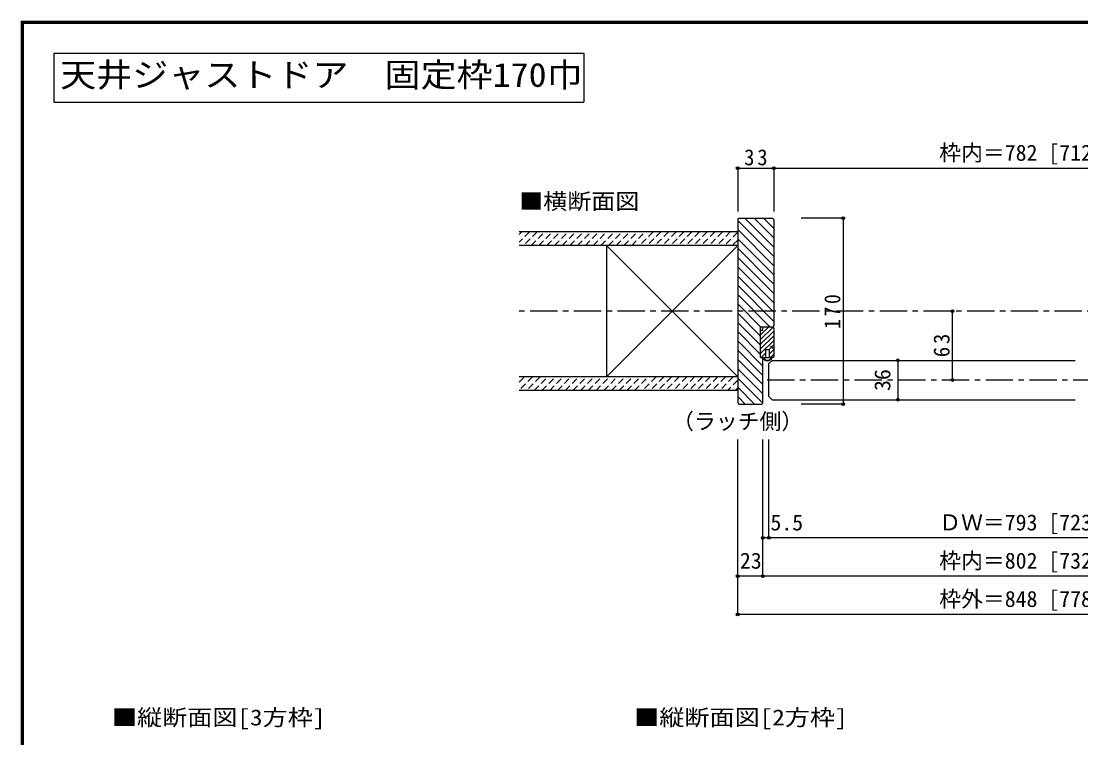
# Model space of a CAD drawing. Units: millimetres at full size, sheet at 1:5. Extents: x -973 to 977, y -718 to 696.
# Drawn here: x -973 to -3, y 40 to 696 of the extents above; entities that cross this region are included whole.
import ezdxf
from ezdxf.enums import TextEntityAlignment as Align

# ---------------------------------------------------------------- set-up
doc = ezdxf.new("R2010")
doc.units = ezdxf.units.MM
doc.header["$LTSCALE"] = 5
doc.header["$PDMODE"] = 32
doc.header["$PDSIZE"] = 2.5
doc.linetypes.add('CHAIN1', pattern=[8, 5, -1, 1, -1])
doc.linetypes.add('DASHED1', pattern=[1.8, 1.2, -0.6])
for name, color, linetype in [('0-0_補助線', 4, 'Continuous'), ('0-1_通り芯', 4, 'CHAIN1'), ('0-3_仕上げ', 7, 'Continuous'), ('0-6_扉', 6, 'Continuous'), ('0-A_文字', 3, 'Continuous'), ('0-B_寸法', 7, 'Continuous'), ('0-C_ハッチ', 4, 'DASHED1'), ('F-1_枠', 6, 'Continuous')]:
    doc.layers.add(name, color=color, linetype=linetype)
doc.styles.add('ＭＳ ゴシック', font='')
doc.styles.get('ＭＳ ゴシック').set_extended_font_data('MS Gothic')

msp = doc.modelspace()

# ---------------------------------------------------------------- linework, layer by layer
at = {"layer": '0-0_補助線'}
for p, q in [((-317.5, 561.264), (-284.5, 561.264)), ((-317.5, 561.264), (-317.5, 521.703)), ((-284.5, 561.264), (-284.5, 521.703)), ((-284.5, 561.264), (284.5, 561.264)), ((-310.935, 515.538), (-284.5, 489.104)), ((-302.449, 515.538), (-284.5, 497.589)), ((-293.964, 515.538), (-284.5, 506.074)), ((-220.832, 515.538), (-259.417, 515.538)), ((-220.832, 515.538), (-220.832, 345.538)), ((-317.5, 513.618), (-284.5, 480.618)), ((-317.5, 505.133), (-284.5, 472.133)), ((-317.5, 496.648), (-284.5, 463.648)), ((-317.5, 488.162), (-287.777, 458.44)), ((-317.5, 479.677), (-284.5, 446.677)), ((-317.5, 471.192), (-284.5, 438.192)), ((-317.5, 462.707), (-284.5, 429.707)), ((-287.6, 458.262), (-284.5, 455.162)), ((-317.5, 454.221), (-284.5, 421.221)), ((-317.5, 445.736), (-287.802, 416.038)), ((-317.5, 437.251), (-296.287, 416.038)), ((-317.5, 428.766), (-296.5, 407.766)), ((-317.5, 420.28), (-296.5, 399.28)), ((-317.5, 411.795), (-296.5, 390.795)), ((-289.278, 416.038), (-296.5, 408.816)), ((-285.113, 415.96), (-296.5, 404.573)), ((-284.5, 412.331), (-296.5, 400.331)), ((-284.5, 408.088), (-296.5, 396.088)), ((-317.5, 403.31), (-294.5, 380.31)), ((-284.5, 403.845), (-296.5, 391.845)), ((-284.5, 399.603), (-289.065, 395.038)), ((-287.6, 398.866), (-284.5, 395.766)), ((-317.5, 394.824), (-294.5, 371.824)), ((-292, 392.103), (-296.065, 388.038)), ((-284.5, 395.36), (-288.6, 391.26)), ((-284.5, 391.118), (-287.579, 388.038)), ((-317.5, 386.339), (-294.5, 363.339)), ((-286, 385.538), (-289, 382.538)), ((-317.5, 377.854), (-294.5, 354.854)), ((-317.5, 369.369), (-294.585, 346.453)), ((-317.5, 360.883), (-302.155, 345.538)), ((-317.5, 352.398), (-310.64, 345.538)), ((-220.832, 345.538), (-259.417, 345.538))]:
    msp.add_line(p, q, dxfattribs=at)
at = {"layer": '0-0_補助線', "color": 3}
for p, q in [((-317.5, 514.538), (-316.5, 515.538)), ((-317.5, 514.538), (-317.5, 346.538)), ((-316.5, 515.538), (-285.5, 515.538)), ((-285.5, 515.538), (-284.5, 514.538)), ((-284.5, 514.538), (-284.5, 417.038)), ((-437.5, 490.538), (-437.5, 370.538)), ((-296.5, 388.038), (-296.5, 416.038)), ((-285.5, 416.038), (-296.5, 416.038)), ((-296.5, 413.038), (-294.5, 413.038)), ((-294.5, 413.038), (-294.5, 416.038)), ((-284.5, 415.038), (-284.5, 389.038)), ((-284.5, 415.038), (-284.5, 389.038)), ((-296.5, 388.038), (-292, 388.038)), ((-294.521, 388.038), (-294.521, 388.043)), ((-292, 395.038), (-292, 388.038)), ((-288.6, 395.038), (-292, 395.038)), ((-288.6, 395.038), (-288.6, 388.038)), ((-285.5, 388.038), (-288.6, 388.038)), ((-286.05, 388.038), (-286.05, 388.043)), ((-294.5, 346.538), (-295.5, 345.538))]:
    msp.add_line(p, q, dxfattribs=at)
at = {"layer": '0-0_補助線', "color": 7}
for p, q in [((-317.5, 370.538), (-437.5, 490.538)), ((-437.5, 370.538), (-317.5, 490.538))]:
    msp.add_line(p, q, dxfattribs=at)
at = {"layer": '0-0_補助線', "color": 6}
for p, q in [((-286, 385.538), (-289, 382.538)), ((-289, 352.538), (-289, 382.538)), ((-289, 352.538), (-286, 349.538))]:
    msp.add_line(p, q, dxfattribs=at)
at = {"layer": '0-0_補助線', "color": 3}
for points in [[(-294.5, 346.538), (-294.5, 388.038), (-285.5, 388.038), (-284.5, 389.038)], [(-317.5, 346.538), (-316.5, 345.538), (-295.5, 345.538)]]:
    msp.add_lwpolyline(points, dxfattribs=at)
for centre, start, end in [((-285.5, 417.038), 270, 0), ((-285.5, 415.038), 0, 90), ((-285.5, 389.038), 270, 0)]:
    msp.add_arc(centre, 1, start, end, dxfattribs=at)
at = {"layer": '0-0_補助線'}
for radius, start, end in [(4.487, 199.27144, 340.72855), (3.887, 202.39487, 337.60513)]:
    msp.add_arc((-290.236, 389.524), radius, start, end, dxfattribs=at)
at = {"layer": '0-0_補助線', "color": 7}
for radius, start, end in [(4.487, 199.27144, 340.72855), (3.887, 202.39487, 337.60513)]:
    msp.add_arc((-290.236, 389.524), radius, start, end, dxfattribs=at)
for p in [(-317.5, 561.264), (-284.5, 561.264), (-220.832, 515.538), (-220.832, 345.538)]:
    msp.add_point(p, dxfattribs=at)
at = {"layer": '0-1_通り芯'}
for p, q in [((517.5, 430.538), (-517.5, 430.538)), ((294.5, 367.538), (-294.5, 367.538))]:
    msp.add_line(p, q, dxfattribs=at)
at = {"layer": '0-3_仕上げ', "color": 2}
for p, q in [((-317.5, 503.038), (-517.5, 503.038)), ((-317.5, 490.538), (-517.5, 490.538)), ((-317.5, 370.538), (-517.5, 370.538)), ((-317.5, 358.038), (-517.5, 358.038))]:
    msp.add_line(p, q, dxfattribs=at)
at = {"layer": '0-6_扉'}
for p, q in [((-286, 385.538), (-8.5, 385.538)), ((-286, 349.538), (-8.5, 349.538))]:
    msp.add_line(p, q, dxfattribs=at)
at = {"layer": '0-A_文字'}
for p, q in [((-943.333, 666.667), (-943.333, 621.667)), ((-943.333, 621.667), (-458.333, 621.667))]:
    msp.add_line(p, q, dxfattribs=at)
msp.add_lwpolyline([(-943.333, 666.667), (-458.333, 666.667), (-458.333, 621.667)], dxfattribs=at)
at = {"layer": '0-B_寸法', "color": 4}
for p, q in [((-120.832, 367.538), (-120.832, 430.538)), ((-170.832, 385.538), (-170.832, 349.538)), ((-317.5, 153.038), (-317.5, 313.038)), ((-294.5, 188.038), (-294.5, 313.038)), ((-289, 223.038), (-289, 313.038)), ((294.5, 223.038), (-293.5, 223.038)), ((317.5, 188.038), (-317.5, 188.038)), ((317.5, 153.038), (-317.5, 153.038))]:
    msp.add_line(p, q, dxfattribs=at)
at = {"layer": '0-B_寸法'}
for p in [(-120.832, 430.538), (-170.832, 385.538), (-120.832, 367.538), (-170.832, 349.538), (-294.5, 223.038), (-289, 223.038), (-317.5, 188.038), (-294.5, 188.038), (-317.5, 153.038)]:
    msp.add_point(p, dxfattribs=at)
at = {"layer": '0-C_ハッチ'}
for p, q in [((-517.5, 500.707), (-515.168, 503.038)), ((-508.097, 503.038), (-517.5, 493.635)), ((-501.026, 503.038), (-513.526, 490.538)), ((-506.455, 490.538), (-493.955, 503.038)), ((-499.384, 490.538), (-486.884, 503.038)), ((-492.313, 490.538), (-479.813, 503.038)), ((-485.242, 490.538), (-472.742, 503.038)), ((-478.171, 490.538), (-465.671, 503.038)), ((-471.1, 490.538), (-458.6, 503.038)), ((-464.029, 490.538), (-451.529, 503.038)), ((-456.958, 490.538), (-444.458, 503.038)), ((-449.886, 490.538), (-437.386, 503.038)), ((-442.815, 490.538), (-430.315, 503.038)), ((-435.744, 490.538), (-423.244, 503.038)), ((-428.673, 490.538), (-416.173, 503.038)), ((-421.602, 490.538), (-409.102, 503.038)), ((-414.531, 490.538), (-402.031, 503.038)), ((-394.96, 503.038), (-407.46, 490.538)), ((-387.889, 503.038), (-400.389, 490.538)), ((-380.818, 503.038), (-393.318, 490.538)), ((-373.747, 503.038), (-386.247, 490.538)), ((-366.676, 503.038), (-379.176, 490.538)), ((-359.605, 503.038), (-372.105, 490.538)), ((-352.534, 503.038), (-365.034, 490.538)), ((-345.463, 503.038), (-357.963, 490.538)), ((-338.392, 503.038), (-350.892, 490.538)), ((-331.32, 503.038), (-343.82, 490.538)), ((-324.249, 503.038), (-336.749, 490.538)), ((-317.5, 502.717), (-329.678, 490.538)), ((-317.5, 495.646), (-322.607, 490.538)), ((-517.5, 365.498), (-512.46, 370.538)), ((-505.389, 370.538), (-517.5, 358.427)), ((-498.318, 370.538), (-510.818, 358.038)), ((-503.747, 358.038), (-491.247, 370.538)), ((-496.676, 358.038), (-484.176, 370.538)), ((-489.605, 358.038), (-477.105, 370.538)), ((-482.534, 358.038), (-470.034, 370.538)), ((-475.463, 358.038), (-462.963, 370.538)), ((-468.392, 358.038), (-455.892, 370.538)), ((-461.32, 358.038), (-448.82, 370.538)), ((-454.249, 358.038), (-441.749, 370.538)), ((-447.178, 358.038), (-434.678, 370.538)), ((-440.107, 358.038), (-427.607, 370.538)), ((-433.036, 358.038), (-420.536, 370.538)), ((-425.965, 358.038), (-413.465, 370.538)), ((-418.894, 358.038), (-406.394, 370.538)), ((-411.823, 358.038), (-399.323, 370.538)), ((-392.252, 370.538), (-404.752, 358.038)), ((-385.181, 370.538), (-397.681, 358.038)), ((-378.11, 370.538), (-390.61, 358.038)), ((-371.039, 370.538), (-383.539, 358.038)), ((-363.968, 370.538), (-376.468, 358.038)), ((-356.897, 370.538), (-369.397, 358.038)), ((-349.826, 370.538), (-362.326, 358.038)), ((-342.754, 370.538), (-355.254, 358.038)), ((-335.683, 370.538), (-348.183, 358.038)), ((-328.612, 370.538), (-341.112, 358.038)), ((-321.541, 370.538), (-334.041, 358.038)), ((-317.5, 367.508), (-326.97, 358.038)), ((-317.5, 360.437), (-319.899, 358.038))]:
    msp.add_line(p, q, dxfattribs=at)
at = {"layer": 'F-1_枠'}
for p, q in [((-973.347, 695.833), (-973.347, -700.833)), ((-973.347, 695.833), (976.653, 695.833)), ((-973.347, 695), (976.653, 695)), ((-973.347, 694.167), (976.653, 694.167)), ((-972.514, 695.833), (-972.514, -700.833)), ((-971.68, 695.833), (-971.68, -700.833))]:
    msp.add_line(p, q, dxfattribs=at)

# ---------------------------------------------------------------- texts
at = {"layer": '0-0_補助線', "color": 7, "insert": (-311.625, 563.764), "char_height": 14.66, "attachment_point": 7, "style": 'ＭＳ ゴシック'}
msp.add_mtext('\\T1.27;\\W0.95;33', dxfattribs=at)
at = {"layer": '0-0_補助線', "color": 7, "insert": (-223.332, 414.288), "char_height": 14.66, "attachment_point": 7, "rotation": 90, "style": 'ＭＳ ゴシック'}
msp.add_mtext('\\T1.27;\\W0.9;170', dxfattribs=at)
at = {"layer": '0-A_文字', "style": 'ＭＳ ゴシック', "width": 1.1}
msp.add_text('天井ジャストドア\u3000固定枠170巾', height=21.99, dxfattribs=at).set_placement((-937.708, 629.167), align=Align.BOTTOM_LEFT)
at = {"layer": '0-A_文字', "color": 7, "style": 'ＭＳ ゴシック'}
for s, width, p in [('■横断面図', 1.1, (-517.5, 519.278)), ('■縦断面図[3方枠]', 1.15, (-890.317, 47.089)), ('■縦断面図[2方枠]', 1.15, (-412.271, 47.089))]:
    msp.add_text(s, height=14.66, dxfattribs=dict(at, width=width)).set_placement(p, align=Align.BOTTOM_LEFT)
msp.add_text('（ラッチ側）', height=14.66, dxfattribs=at).set_placement((-377.5, 318.038), align=Align.BOTTOM_LEFT)
at = {"layer": '0-B_寸法', "style": 'ＭＳ ゴシック'}
for s, p in [('枠内＝782 [712]（692）<669>', (-133.013, 563.764)), ('5.5', (-287.514, 225.538)), ('ＤＷ＝793 [723]（703）<680>', (-133.013, 225.538)), ('23', (-315.5, 190.538)), ('枠内＝802 [732]（712）<689>', (-133.013, 190.538)), ('枠外＝848 [778]（758）<735>', (-133.013, 155.538))]:
    msp.add_text(s, height=14.66, dxfattribs=at).set_placement(p, align=Align.BOTTOM_LEFT)
msp.add_text('36', height=14.66, rotation=90, dxfattribs=at).set_placement((-173.332, 357.538), align=Align.BOTTOM_LEFT)
at = {"layer": '0-B_寸法', "insert": (-123.332, 388.413), "char_height": 14.66, "attachment_point": 7, "rotation": 90, "style": 'ＭＳ ゴシック'}
msp.add_mtext('\\T1.27;\\W0.95;63', dxfattribs=at)

doc.saveas('drawing.dxf')
